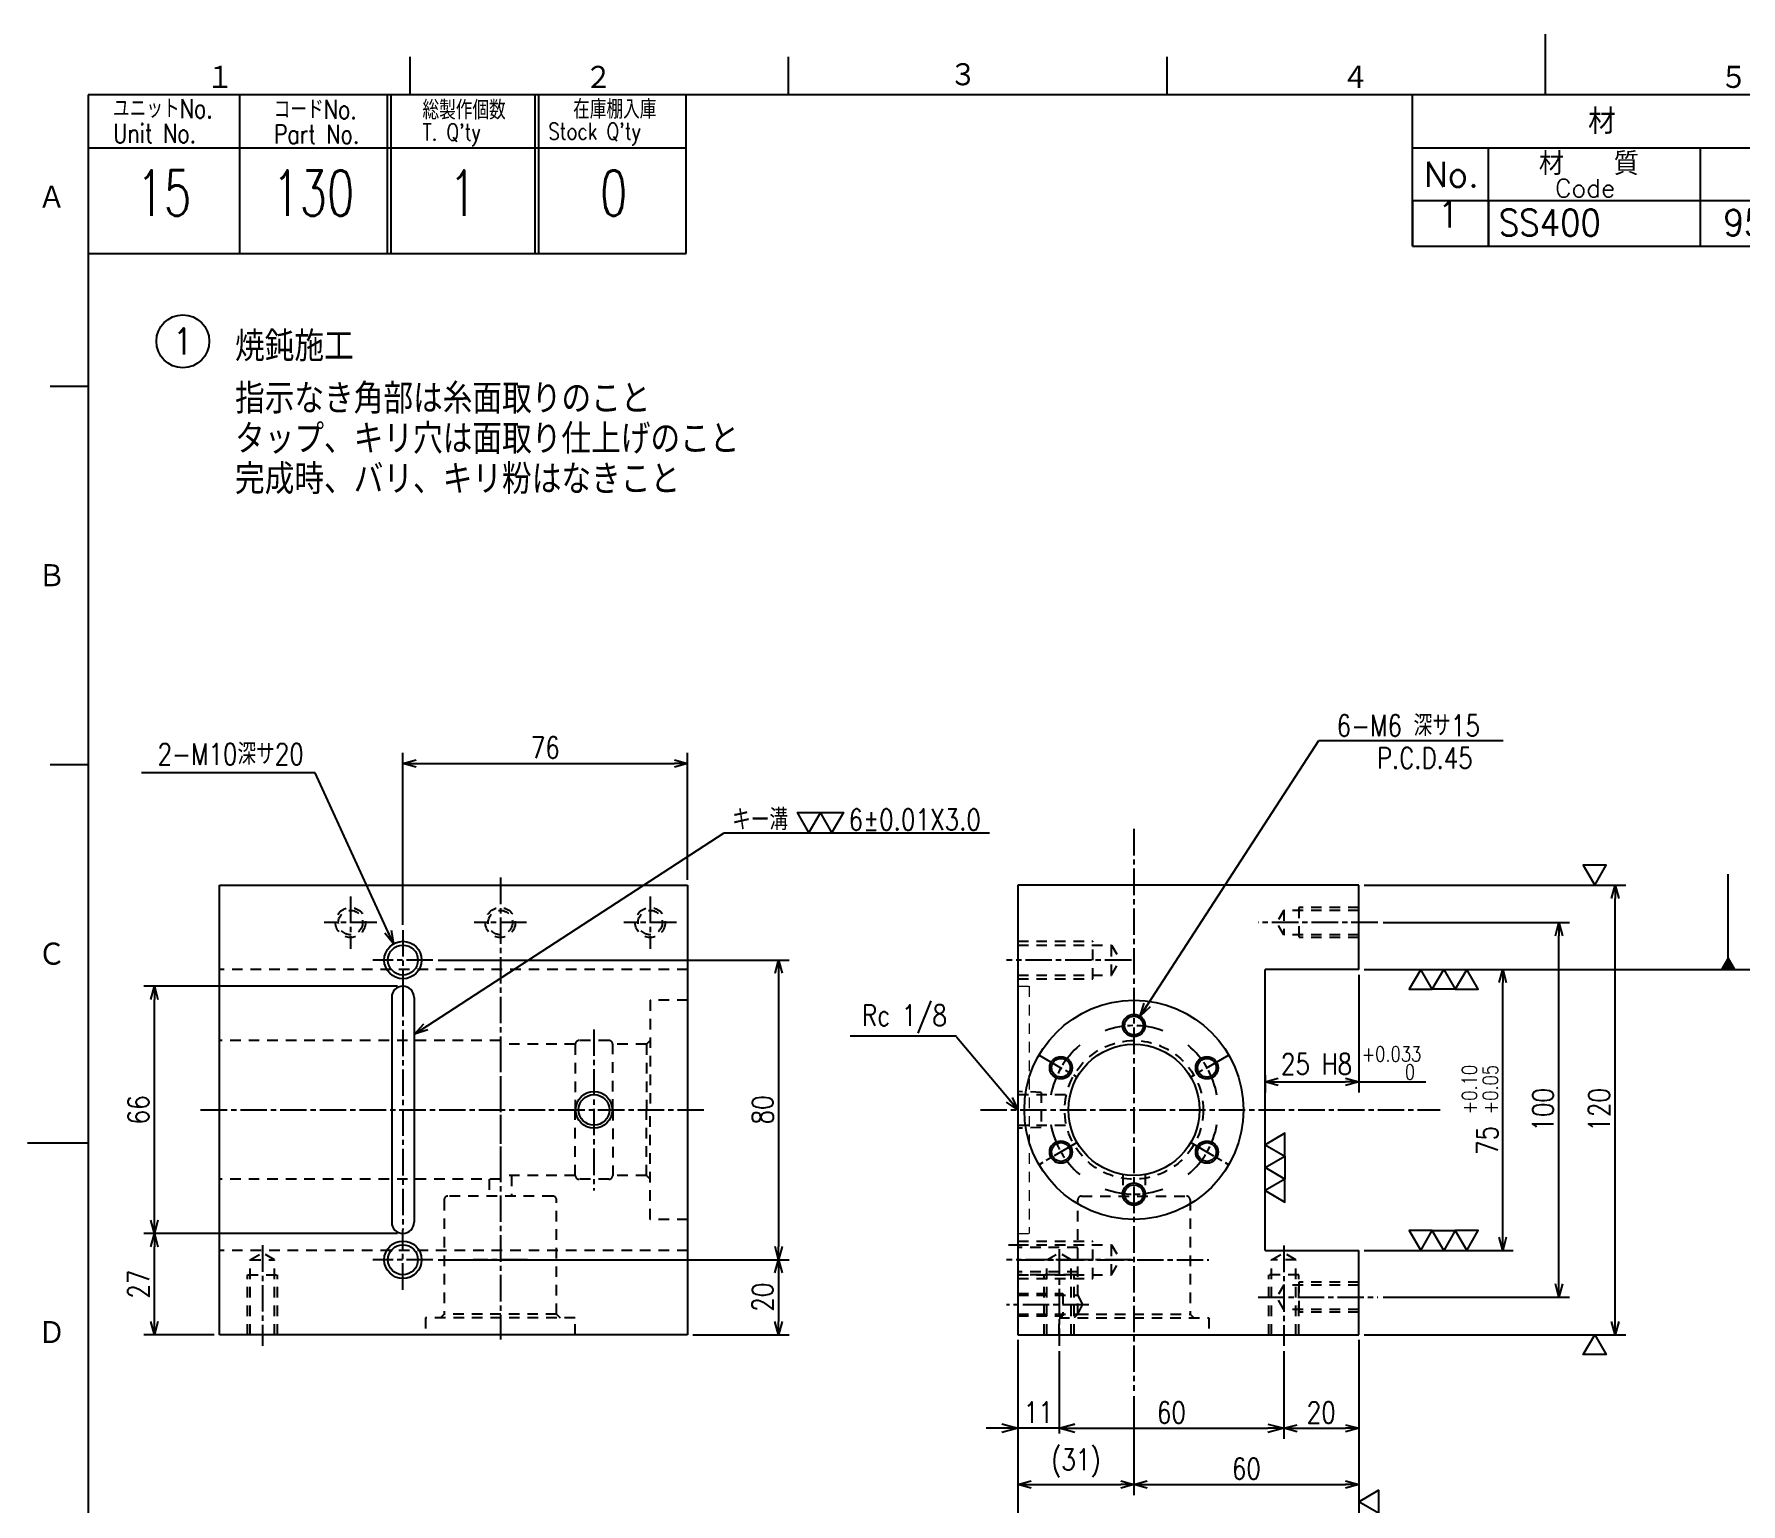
# Model space of a CAD drawing. Extents: x 0 to 1442, y 0 to 840.
# Drawn here: x 630.1 to 1085.6, y 203.7 to 596 of the extents above; entities that cross this region are included whole.
import ezdxf
from ezdxf.enums import TextEntityAlignment as Align

# ---------------------------------------------------------------- set-up
doc = ezdxf.new("R2010")
doc.units = 0
doc.header["$LTSCALE"] = 1.4142
doc.linetypes.add('GEN7A', pattern=[7.5, 5, -0.75, 1, -0.75])
doc.linetypes.add('HIDDEN2', pattern=[3.5, 2, -1.5])
doc.layers.get('0').update_dxf_attribs({"linetype": 'CONTINUOUS'})
doc.layers.get('DEFPOINTS').update_dxf_attribs({"linetype": 'CONTINUOUS'})
for name, color, linetype in [('2', 5, 'CONTINUOUS'), ('4', 3, 'CONTINUOUS'), ('5', 3, 'CONTINUOUS'), ('6', 52, 'CONTINUOUS'), ('7A', 4, 'GEN7A'), ('8', 1, 'CONTINUOUS'), ('9', 3, 'HIDDEN2'), ('RAHM2', 1, 'CONTINUOUS'), ('RAHM3', 52, 'CONTINUOUS')]:
    doc.layers.add(name, color=color, linetype=linetype)
doc.layers.add('3A', color=6, linetype='HIDDEN2', lineweight=20)
doc.layers.add('AM_5', color=92, linetype='CONTINUOUS', lineweight=25)
doc.styles.add('DIMENSION', font='monotxt.shx', dxfattribs={"bigfont": 'bigfont.shx'})
doc.styles.get("Standard").update_dxf_attribs({"font": 'romans.shx', "width": 0.8, "bigfont": 'extfont.shx'})
doc.dimstyles.new('GEN-ISO', dxfattribs={"dimscale": 1.41421, "dimtxt": 4, "dimasz": 2.5, "dimexe": 2, "dimexo": 1, "dimgap": 1, "dimtad": 3, "dimdec": 3, "dimrnd": 0.001, "dimdsep": 46, "dimtxsty": 'Standard', "dimblk": 'OPEN30', "dimcen": 0, "dimclrt": 52, "dimadec": 0, "dimazin": 0, "dimtp": 0.1, "dimtm": 0.1, "dimtfac": 0.6, "dimtdec": 3, "dimtmove": 0, "dimatfit": 3, "dimldrblk": 'OPEN30', "dimfxl": 1, "dimarcsym": 0})
doc.dimstyles.new('GEN-ISO$0', dxfattribs={"dimscale": 2, "dimtxt": 4, "dimasz": 3, "dimexe": 1, "dimexo": 1, "dimgap": 1, "dimtad": 3, "dimrnd": 0.01, "dimdsep": 46, "dimtxsty": 'Standard', "dimblk": 'OPEN30', "dimcen": 0, "dimclrd": 256, "dimclre": 256, "dimclrt": 7, "dimazin": 2, "dimtp": 0.1, "dimtm": 0.1, "dimtfac": 0.6, "dimtdec": 3, "dimtmove": 2, "dimatfit": 3, "dimldrblk": 'OPEN30', "dimfxl": 1, "dimarcsym": 0})

# ---------------------------------------------------------------- blocks, each defined once
blk = doc.blocks.new('1A3ﾌﾞﾋﾝ')
at = {"layer": 'RAHM2', "color": 5, "linetype": 'Continuous'}
for p, q in [((217.5, 295), (217.5, 287)), ((67.5, 292), (67.5, 287)), ((117.5, 292), (117.5, 287)), ((167.5, 292), (167.5, 287)), ((410, 287), (25, 287)), ((25, 287), (25, 10)), ((104, 266), (104, 287)), ((25, 266), (64.5, 266)), ((64.5, 266), (104, 266)), ((20, 248.5), (25, 248.5)), ((20, 198.5), (25, 198.5)), ((17, 148.5), (25, 148.5))]:
    blk.add_line(p, q, dxfattribs=at)
at = {"layer": 'RAHM2', "color": 7, "linetype": 'Continuous'}
for p, q in [((45, 287), (45, 266)), ((64.5, 287), (64.5, 266)), ((65, 287), (65, 266)), ((84, 287), (84, 266)), ((84.5, 287), (84.5, 266)), ((200, 267), (200, 287)), ((25, 280), (64.5, 280)), ((64.5, 280), (104, 280)), ((200, 280), (304, 280)), ((210, 267), (210, 280)), ((238, 280), (238, 267)), ((200, 273), (410, 273)), ((200, 267), (410, 267))]:
    blk.add_line(p, q, dxfattribs=at)
at = {"layer": 'RAHM2', "color": 5, "linetype": 'Continuous'}
blk.add_text('３', height=3.31, dxfattribs=at).set_placement((140.6, 289.58), align=Align.MIDDLE)
for s, p in [('１', (40.6, 287.58)), ('２', (90.6, 287.58)), ('４', (190.6, 287.58)), ('５', (240.6, 287.58)), ('Ａ', (18.36, 271.74)), ('Ｂ', (18.36, 221.74)), ('Ｃ', (18.36, 171.74)), ('Ｄ', (18.36, 121.74))]:
    blk.add_text(s, height=3.31, dxfattribs=at).set_placement(p)
at = {"layer": 'RAHM2', "color": 7, "linetype": 'Continuous', "width": 0.8}
for s, height, p in [('ユニットNo.', 2.5, (28.29, 283.92)), ('総製作個数', 2.5, (69.17, 283.72)), ('在庫棚入庫', 2.5, (89.08, 283.82)), ('コードNo.', 2.5, (49.52, 283.81)), ('Unit No.', 2.5, (28.29, 280.64)), ('Part No.', 2.5, (49.52, 280.53)), ("T. Q'ty", 2.2, (69.17, 280.96)), ("Stock Q'ty", 2.2, (85.8, 281.06))]:
    blk.add_text(s, height=height, dxfattribs=at).set_placement(p)
at = {"layer": 'RAHM2', "color": 7, "linetype": 'Continuous'}
for s, height, p in [('材\u3000\u3000\u3000\u3000\u3000料', 3.311, (223.18, 281.82)), ('材\u3000\u3000質', 3, (216.68, 276.39)), ('No.', 3.311, (201.5, 274.82)), ('Code', 2.4, (218.82, 273.45))]:
    blk.add_text(s, height=height, dxfattribs=at).set_placement(p)
at = {"layer": 'RAHM2', "color": 5, "linetype": 'Continuous', "width": 0.7}
for tag, p in [('HEADER3', (35, 274.01)), ('HEADER4', (54.75, 274)), ('HEADER15', (74.49, 274)), ('HEADER16', (94.43, 274))]:
    blk.add_attdef(tag, text='', height=6, dxfattribs=at).set_placement(p, align=Align.MIDDLE)
at = {"layer": 'RAHM2', "color": 7, "linetype": 'Continuous'}
blk.add_attdef('HEADER5', text='', height=2.5, dxfattribs=at).set_placement((63.69, 267.1), align=Align.BOTTOM_RIGHT)
for tag, height, width, p in [('HEADER1', 5, 0.9, (359.12, 40.15)), ('HEADER7', 5, 0.8, (174.38, 35.8)), ('GEN-TITLE-SCA', 4, 0.85, (261.79, 35.85)), ('HEADER2', 6, 0.9, (358.89, 31.68)), ('HEADER11', 3.2, 0.63, (46.91, 19.38)), ('HEADER9', 3.33, 0.8, (71.4, 19.2)), ('HEADER10', 3.5, 0.8, (92.57, 19.22)), ('HEADER14', 3.31, 0.8, (126.54, 12.82))]:
    blk.add_attdef(tag, text='', height=height, dxfattribs=dict(at, width=width)).set_placement(p, align=Align.MIDDLE)
at = {"layer": 'RAHM2', "color": 7, "linetype": 'Continuous', "width": 0.8}
blk.add_attdef('GEN-TITLE-DAT', text='', height=3.5, dxfattribs=at).set_placement((275.35, 34.1), align=Align.BOTTOM_LEFT)
at = {"layer": 'RAHM2', "color": 5, "linetype": 'Continuous'}
blk.add_attdef('HEADER6', text='', height=5.8, dxfattribs=at).set_placement((207.09, 13.03), align=Align.BOTTOM_RIGHT)
at = {"layer": 'RAHM2', "color": 5, "linetype": 'Continuous', "style": 'DIMENSION', "width": 1.2}
for tag, p in [('HEADER13', (213.56, 11.75)), ('HEADER12', (247.26, 11.72)), ('GEN-TITLE-DWG', (316.79, 11.74))]:
    blk.add_attdef(tag, text='', height=7.02, dxfattribs=at).set_placement(p, align=Align.BOTTOM_LEFT)
blk.add_attdef('HEADER8', text='', height=7.02, dxfattribs=at).set_placement((406.69, 11.71), align=Align.BOTTOM_RIGHT)
blk = doc.blocks.new('STDBUHIN')
at = {"color": 7}
for p, q in [((0, 0), (0, -6)), ((10, 0), (10, -6)), ((38, 0), (38, -6)), ((91, 0), (91, -6)), ((104, 0), (104, -6)), ((132, 0), (132, -6)), ((160, 0), (160, -6)), ((0, -6), (210, -6))]:
    blk.add_line(p, q, dxfattribs=at)
at = {"layer": 'RAHM3', "color": 7, "width": 0.9}
for tag, p in [('1GENST', (4.710911, -4.609434)), ('4GENST', (96.434633, -4.658422)), ('5GENST', (118, -4.729)), ('6GENST', (146, -4.729))]:
    blk.add_attdef(tag, text='', height=3.5, dxfattribs=at).set_placement(p, align=Align.BOTTOM_CENTER)
at = {"layer": 'RAHM3', "color": 7}
for tag, p, width in [('2GENST', (11.373533, -4.658422), 0.8), ('3GENST', (41.070972, -4.658422), 0.8), ('7GENST', (162.759538, -4.671383), 0.9)]:
    blk.add_attdef(tag, p, '', height=3.5, dxfattribs=dict(at, width=width))
blk = doc.blocks.new('_Open30')
at = {"color": 0, "linetype": 'ByBlock', "lineweight": -2}
for p, q in [((-1, 0.27), (0, 0)), ((0, 0), (-1, -0.27)), ((0, 0), (-1, 0))]:
    blk.add_line(p, q, dxfattribs=at)
blk = doc.blocks.new('*D81')
at = {"layer": '5', "color": 0, "lineweight": -2, "transparency": 16777216}
for p, q in [((985.04, 368.85), (1054.9, 368.85)), ((1052.07, 252.39), (1052.07, 365.31)), ((985.04, 248.85), (1054.9, 248.85))]:
    blk.add_line(p, q, dxfattribs=at)
at = {"layer": 'DEFPOINTS', "color": 0, "transparency": 16777216}
for p in [(983.63, 368.85), (1052.07, 368.85), (983.63, 248.85)]:
    blk.add_point(p, dxfattribs=at)
at = {"layer": '5', "color": 0, "lineweight": -2, "transparency": 16777216, "xscale": 3.535525, "yscale": 3.535525, "zscale": 3.535525}
for p, rotation in [((1052.07, 368.85), 90), ((1052.07, 248.85), 270)]:
    blk.add_blockref('_Open30', p, dxfattribs=dict(at, rotation=rotation))
at = {"layer": '5', "color": 52, "transparency": 16777216, "insert": (1047.83, 308.85), "char_height": 5.657, "attachment_point": 5, "rotation": 90}
blk.add_mtext('120', dxfattribs=at)
blk = doc.blocks.new('*D82')
at = {"layer": '5', "color": 0, "lineweight": -2, "transparency": 16777216}
for p, q in [((990.14, 358.85), (1039.9, 358.85)), ((1037.07, 262.39), (1037.07, 355.31)), ((990.14, 258.85), (1039.9, 258.85))]:
    blk.add_line(p, q, dxfattribs=at)
at = {"layer": 'DEFPOINTS', "color": 0, "transparency": 16777216}
for p in [(988.72, 358.85), (1037.07, 358.85), (988.72, 258.85)]:
    blk.add_point(p, dxfattribs=at)
at = {"layer": '5', "color": 0, "lineweight": -2, "transparency": 16777216, "xscale": 3.535525, "yscale": 3.535525, "zscale": 3.535525}
for p, rotation in [((1037.07, 358.85), 90), ((1037.07, 258.85), 270)]:
    blk.add_blockref('_Open30', p, dxfattribs=dict(at, rotation=rotation))
at = {"layer": '5', "color": 52, "transparency": 16777216, "insert": (1032.83, 308.85), "char_height": 5.657, "attachment_point": 5, "rotation": 90}
blk.add_mtext('100', dxfattribs=at)
blk = doc.blocks.new('*D83')
at = {"layer": '5', "color": 0, "lineweight": -2, "transparency": 16777216}
for p, q in [((985.04, 346.35), (1024.9, 346.35)), ((1022.07, 274.89), (1022.07, 342.81)), ((985.04, 271.35), (1024.9, 271.35))]:
    blk.add_line(p, q, dxfattribs=at)
at = {"layer": 'DEFPOINTS', "color": 0, "transparency": 16777216}
for p in [(983.63, 346.35), (1022.07, 346.35), (983.63, 271.35)]:
    blk.add_point(p, dxfattribs=at)
at = {"layer": '5', "color": 0, "lineweight": -2, "transparency": 16777216, "xscale": 3.535525, "yscale": 3.535525, "zscale": 3.535525}
for p, rotation in [((1022.07, 346.35), 90), ((1022.07, 271.35), 270)]:
    blk.add_blockref('_Open30', p, dxfattribs=dict(at, rotation=rotation))
at = {"layer": '5', "color": 52, "transparency": 16777216, "insert": (1015.99, 308.85), "char_height": 5.6568, "attachment_point": 5, "rotation": 90}
blk.add_mtext('75 \\H4;\\S+0.10^ +0.05;', dxfattribs=at)
blk = doc.blocks.new('*D84')
at = {"layer": '5', "color": 0, "lineweight": -2, "transparency": 16777216}
for p, q in [((983.63, 247.44), (983.63, 221.02)), ((963.63, 244.44), (963.63, 221.02)), ((967.17, 223.85), (980.09, 223.85))]:
    blk.add_line(p, q, dxfattribs=at)
at = {"layer": 'DEFPOINTS', "color": 0, "transparency": 16777216}
for p in [(983.63, 248.85), (963.63, 245.85), (983.63, 223.85)]:
    blk.add_point(p, dxfattribs=at)
at = {"layer": '5', "color": 0, "lineweight": -2, "transparency": 16777216, "xscale": 3.535525, "yscale": 3.535525, "zscale": 3.535525, "rotation": 180}
blk.add_blockref('_Open30', (963.63, 223.85), dxfattribs=at)
at = {"layer": '5', "color": 0, "lineweight": -2, "transparency": 16777216, "xscale": 3.535525, "yscale": 3.535525, "zscale": 3.535525}
blk.add_blockref('_Open30', (983.63, 223.85), dxfattribs=at)
at = {"layer": '5', "color": 52, "transparency": 16777216, "insert": (973.63, 228.09), "char_height": 5.657, "attachment_point": 5}
blk.add_mtext('20', dxfattribs=at)
blk = doc.blocks.new('*D85')
at = {"layer": '5', "color": 0, "lineweight": -2, "transparency": 16777216}
for p, q in [((983.63, 247.44), (983.63, 206.02)), ((923.63, 232.44), (923.63, 206.02)), ((927.17, 208.85), (980.09, 208.85))]:
    blk.add_line(p, q, dxfattribs=at)
at = {"layer": 'DEFPOINTS', "color": 0, "transparency": 16777216}
for p in [(983.63, 248.85), (923.63, 233.85), (983.63, 208.85)]:
    blk.add_point(p, dxfattribs=at)
at = {"layer": '5', "color": 0, "lineweight": -2, "transparency": 16777216, "xscale": 3.535525, "yscale": 3.535525, "zscale": 3.535525, "rotation": 180}
blk.add_blockref('_Open30', (923.63, 208.85), dxfattribs=at)
at = {"layer": '5', "color": 0, "lineweight": -2, "transparency": 16777216, "xscale": 3.535525, "yscale": 3.535525, "zscale": 3.535525}
blk.add_blockref('_Open30', (983.63, 208.85), dxfattribs=at)
at = {"layer": '5', "color": 52, "transparency": 16777216, "insert": (953.63, 213.09), "char_height": 5.657, "attachment_point": 5}
blk.add_mtext('60', dxfattribs=at)
blk = doc.blocks.new('*D86')
at = {"layer": '5', "color": 0, "lineweight": -2, "transparency": 16777216}
for p, q in [((892.63, 242.44), (892.63, 191.02)), ((983.63, 242.44), (983.63, 191.02)), ((980.09, 193.85), (896.17, 193.85))]:
    blk.add_line(p, q, dxfattribs=at)
at = {"layer": 'DEFPOINTS', "color": 0, "transparency": 16777216}
for p in [(892.63, 243.85), (983.63, 243.85), (892.63, 193.85)]:
    blk.add_point(p, dxfattribs=at)
at = {"layer": '5', "color": 0, "lineweight": -2, "transparency": 16777216, "xscale": 3.535525, "yscale": 3.535525, "zscale": 3.535525, "rotation": 180}
blk.add_blockref('_Open30', (892.63, 193.85), dxfattribs=at)
at = {"layer": '5', "color": 0, "lineweight": -2, "transparency": 16777216, "xscale": 3.535525, "yscale": 3.535525, "zscale": 3.535525}
blk.add_blockref('_Open30', (983.63, 193.85), dxfattribs=at)
at = {"layer": '5', "color": 52, "transparency": 16777216, "insert": (938.13, 198.09), "char_height": 5.657, "attachment_point": 5}
blk.add_mtext('91', dxfattribs=at)
blk = doc.blocks.new('*D87')
at = {"layer": '5', "color": 0, "lineweight": -2, "transparency": 16777216}
for p, q in [((892.63, 247.44), (892.63, 206.02)), ((923.63, 232.44), (923.63, 206.02)), ((896.17, 208.85), (920.09, 208.85))]:
    blk.add_line(p, q, dxfattribs=at)
at = {"layer": 'DEFPOINTS', "color": 0, "transparency": 16777216}
for p in [(892.63, 248.85), (923.63, 233.85), (923.63, 208.85)]:
    blk.add_point(p, dxfattribs=at)
at = {"layer": '5', "color": 0, "lineweight": -2, "transparency": 16777216, "xscale": 3.535525, "yscale": 3.535525, "zscale": 3.535525, "rotation": 180}
blk.add_blockref('_Open30', (892.63, 208.85), dxfattribs=at)
at = {"layer": '5', "color": 0, "lineweight": -2, "transparency": 16777216, "xscale": 3.535525, "yscale": 3.535525, "zscale": 3.535525}
blk.add_blockref('_Open30', (923.63, 208.85), dxfattribs=at)
at = {"layer": '5', "color": 52, "transparency": 16777216, "insert": (908.13, 214.57), "char_height": 5.657, "attachment_point": 5}
blk.add_mtext('(31)', dxfattribs=at)
blk = doc.blocks.new('*D88')
at = {"layer": '5', "color": 0, "lineweight": -2, "transparency": 16777216}
for p, q in [((983.63, 344.94), (983.63, 313.52)), ((958.63, 318.13), (958.63, 313.52)), ((962.17, 316.35), (980.09, 316.35))]:
    blk.add_line(p, q, dxfattribs=at)
at = {"layer": 'DEFPOINTS', "color": 0, "transparency": 16777216}
for p in [(983.63, 346.35), (958.63, 319.55), (983.63, 316.35)]:
    blk.add_point(p, dxfattribs=at)
at = {"layer": '5', "color": 0, "lineweight": -2, "transparency": 16777216, "xscale": 3.535525, "yscale": 3.535525, "zscale": 3.535525, "rotation": 180}
blk.add_blockref('_Open30', (958.63, 316.35), dxfattribs=at)
at = {"layer": '5', "color": 0, "lineweight": -2, "transparency": 16777216, "xscale": 3.535525, "yscale": 3.535525, "zscale": 3.535525}
blk.add_blockref('_Open30', (983.63, 316.35), dxfattribs=at)
at = {"layer": '5', "color": 52, "transparency": 16777216, "insert": (972.36, 321.11), "char_height": 5.657, "attachment_point": 5}
blk.add_mtext('25 H8', dxfattribs=at)
blk = doc.blocks.new('*D89')
at = {"layer": '5', "color": 0, "lineweight": -2, "transparency": 16777216}
for p, q in [((737.91, 348.85), (831.61, 348.85)), ((828.78, 345.31), (828.78, 272.39)), ((737.91, 268.85), (831.61, 268.85))]:
    blk.add_line(p, q, dxfattribs=at)
at = {"layer": 'DEFPOINTS', "color": 0, "transparency": 16777216}
for p in [(736.5, 348.85), (736.5, 268.85), (828.78, 268.85)]:
    blk.add_point(p, dxfattribs=at)
at = {"layer": '5', "color": 0, "lineweight": -2, "transparency": 16777216, "xscale": 3.535525, "yscale": 3.535525, "zscale": 3.535525}
for p, rotation in [((828.78, 348.85), 90), ((828.78, 268.85), 270)]:
    blk.add_blockref('_Open30', p, dxfattribs=dict(at, rotation=rotation))
at = {"layer": '5', "color": 52, "transparency": 16777216, "insert": (824.54, 308.85), "char_height": 5.657, "attachment_point": 5, "rotation": 90}
blk.add_mtext('80', dxfattribs=at)
blk = doc.blocks.new('*D72')
at = {"layer": '5', "color": 0, "lineweight": -2, "transparency": 16777216}
for p, q in [((728.5, 358.26), (728.5, 404.15)), ((732.03, 401.32), (800.96, 401.32)), ((804.5, 370.26), (804.5, 404.15))]:
    blk.add_line(p, q, dxfattribs=at)
at = {"layer": 'DEFPOINTS', "color": 0, "transparency": 16777216}
for p in [(804.5, 401.32), (804.5, 368.85), (728.5, 356.85)]:
    blk.add_point(p, dxfattribs=at)
at = {"layer": '5', "color": 0, "lineweight": -2, "transparency": 16777216, "xscale": 3.535525, "yscale": 3.535525, "zscale": 3.535525, "rotation": 180}
blk.add_blockref('_Open30', (728.5, 401.32), dxfattribs=at)
at = {"layer": '5', "color": 0, "lineweight": -2, "transparency": 16777216, "xscale": 3.535525, "yscale": 3.535525, "zscale": 3.535525}
blk.add_blockref('_Open30', (804.5, 401.32), dxfattribs=at)
at = {"layer": '5', "color": 52, "transparency": 16777216, "insert": (766.5, 405.56), "char_height": 5.657, "attachment_point": 5}
blk.add_mtext('76', dxfattribs=at)
blk = doc.blocks.new('GENBALLOON1')
blk.add_circle((0, 0), 5)
at = {"flags": 1}
blk.add_attdef('GEN_PARENT', text='', height=2.5, dxfattribs=at).set_placement((0, 0), align=Align.MIDDLE)
blk.add_attdef('REF_NO', text='', height=3.5).set_placement((0, 0), align=Align.MIDDLE)
at = {"color": 7, "flags": 1}
for tag, p in [('5GENINF', (6.43, 0.96)), ('6GENINF', (6.43, 0.63)), ('7GENINF', (6.43, 0.3)), ('8GENINF', (6.43, -0.04)), ('9GENINF', (6.43, -0.37)), ('3GENINF', (6.43, -2.34)), ('4GENINF', (6.43, -2.67)), ('10GENINF', (6.43, -0.7)), ('11GENINF', (6.43, -1)), ('12GENINF', (6.43, -1.34)), ('13GENINF', (6.43, -1.67)), ('14GENINF', (6.43, -2)), ('15GENINF', (6.43, -3)), ('16GENINF', (6.43, -3.34)), ('20GENINF', (6.43, -4.7)), ('21GENINF', (6.43, -5.04)), ('22GENINF', (6.43, -5.37)), ('17GENINF', (6.43, -3.7)), ('18GENINF', (6.43, -4.04)), ('19GENINF', (6.43, -4.37))]:
    blk.add_attdef(tag, p, '', height=0.2, dxfattribs=at)
blk = doc.blocks.new('*D79')
at = {"layer": '5', "color": 0, "lineweight": -2, "transparency": 16777216}
for p, q in [((727.08, 275.85), (659.32, 275.85)), ((662.14, 252.39), (662.14, 272.31)), ((678.08, 248.85), (659.32, 248.85))]:
    blk.add_line(p, q, dxfattribs=at)
at = {"layer": 'DEFPOINTS', "color": 0, "transparency": 16777216}
for p in [(662.14, 275.85), (728.5, 275.85), (679.5, 248.85)]:
    blk.add_point(p, dxfattribs=at)
at = {"layer": '5', "color": 0, "lineweight": -2, "transparency": 16777216, "xscale": 3.535525, "yscale": 3.535525, "zscale": 3.535525}
for p, rotation in [((662.14, 275.85), 90), ((662.14, 248.85), 270)]:
    blk.add_blockref('_Open30', p, dxfattribs=dict(at, rotation=rotation))
at = {"layer": '5', "color": 52, "transparency": 16777216, "insert": (657.9, 262.35), "char_height": 5.657, "attachment_point": 5, "rotation": 90}
blk.add_mtext('27', dxfattribs=at)
blk = doc.blocks.new('*D80')
at = {"layer": '5', "color": 0, "lineweight": -2, "transparency": 16777216}
for p, q in [((727.08, 341.85), (659.33, 341.85)), ((662.15, 279.39), (662.15, 338.31)), ((727.08, 275.85), (659.33, 275.85))]:
    blk.add_line(p, q, dxfattribs=at)
at = {"layer": 'DEFPOINTS', "color": 0, "transparency": 16777216}
for p in [(662.15, 341.85), (728.5, 341.85), (728.5, 275.85)]:
    blk.add_point(p, dxfattribs=at)
at = {"layer": '5', "color": 0, "lineweight": -2, "transparency": 16777216, "xscale": 3.535525, "yscale": 3.535525, "zscale": 3.535525}
for p, rotation in [((662.15, 341.85), 90), ((662.15, 275.85), 270)]:
    blk.add_blockref('_Open30', p, dxfattribs=dict(at, rotation=rotation))
at = {"layer": '5', "color": 52, "transparency": 16777216, "insert": (657.91, 308.85), "char_height": 5.657, "attachment_point": 5, "rotation": 90}
blk.add_mtext('66', dxfattribs=at)
blk = doc.blocks.new('*D97')
at = {"layer": '5', "color": 0, "lineweight": -2, "transparency": 16777216}
for p, q in [((737.91, 268.85), (831.58, 268.85)), ((828.75, 265.31), (828.75, 252.39)), ((805.91, 248.85), (831.58, 248.85))]:
    blk.add_line(p, q, dxfattribs=at)
at = {"layer": 'DEFPOINTS', "color": 0, "transparency": 16777216}
for p in [(736.5, 268.85), (804.5, 248.85), (828.75, 248.85)]:
    blk.add_point(p, dxfattribs=at)
at = {"layer": '5', "color": 0, "lineweight": -2, "transparency": 16777216, "xscale": 3.535525, "yscale": 3.535525, "zscale": 3.535525}
for p, rotation in [((828.75, 268.85), 90), ((828.75, 248.85), 270)]:
    blk.add_blockref('_Open30', p, dxfattribs=dict(at, rotation=rotation))
at = {"layer": '5', "color": 52, "transparency": 16777216, "insert": (824.51, 258.85), "char_height": 5.657, "attachment_point": 5, "rotation": 90}
blk.add_mtext('20', dxfattribs=at)
blk = doc.blocks.new('*D100')
at = {"layer": 'AM_5', "lineweight": -2, "transparency": 16777216}
for p, q in [((903.63, 244.44), (903.63, 222.44)), ((963.63, 244.44), (963.63, 222.44)), ((907.87, 223.85), (959.39, 223.85))]:
    blk.add_line(p, q, dxfattribs=at)
at = {"layer": 'DEFPOINTS', "color": 0, "transparency": 16777216}
for p in [(903.63, 245.85), (963.63, 245.85), (963.63, 223.85)]:
    blk.add_point(p, dxfattribs=at)
at = {"layer": 'AM_5', "lineweight": -2, "transparency": 16777216, "xscale": 4.242599999999999, "yscale": 4.242599999999999, "zscale": 4.242599999999999, "rotation": 180}
blk.add_blockref('_Open30', (903.63, 223.85), dxfattribs=at)
at = {"layer": 'AM_5', "lineweight": -2, "transparency": 16777216, "xscale": 4.242599999999999, "yscale": 4.242599999999999, "zscale": 4.242599999999999}
blk.add_blockref('_Open30', (963.63, 223.85), dxfattribs=at)
at = {"layer": 'AM_5', "color": 7, "transparency": 16777216, "insert": (933.63, 228.09), "char_height": 5.657, "attachment_point": 5}
blk.add_mtext('60', dxfattribs=at)
blk = doc.blocks.new('*D101')
at = {"layer": 'AM_5', "lineweight": -2, "transparency": 16777216}
for p, q in [((892.63, 247.44), (892.63, 222.47)), ((903.63, 244.44), (903.63, 222.47)), ((888.39, 223.89), (884.14, 223.89)), ((903.63, 223.89), (892.63, 223.89)), ((907.87, 223.89), (912.11, 223.89))]:
    blk.add_line(p, q, dxfattribs=at)
at = {"layer": 'DEFPOINTS', "color": 0, "transparency": 16777216}
for p in [(892.63, 248.85), (903.63, 245.85), (892.63, 223.89)]:
    blk.add_point(p, dxfattribs=at)
at = {"layer": 'AM_5', "lineweight": -2, "transparency": 16777216, "xscale": 4.242599999999999, "yscale": 4.242599999999999, "zscale": 4.242599999999999}
blk.add_blockref('_Open30', (892.63, 223.89), dxfattribs=at)
at = {"layer": 'AM_5', "lineweight": -2, "transparency": 16777216, "xscale": 4.242599999999999, "yscale": 4.242599999999999, "zscale": 4.242599999999999, "rotation": 180}
blk.add_blockref('_Open30', (903.63, 223.89), dxfattribs=at)
at = {"layer": 'AM_5', "color": 7, "transparency": 16777216, "insert": (898.13, 228.13), "char_height": 5.657, "attachment_point": 5}
blk.add_mtext('11', dxfattribs=at)

msp = doc.modelspace()

# ---------------------------------------------------------------- linework, layer by layer
at = {"layer": '2'}
for p, q in [((679.4964, 248.8499), (679.4964, 368.8499)), ((679.4964, 368.8499), (804.4964, 368.8499)), ((804.4964, 368.8499), (804.4964, 248.8499)), ((892.6296, 368.8499), (892.6296, 248.8499)), ((983.6296, 368.8499), (892.6296, 368.8499)), ((983.6296, 346.3499), (983.6296, 368.8499)), ((958.6296, 271.3499), (958.6296, 346.3499)), ((983.6296, 346.3499), (958.6296, 346.3499)), ((725.4964, 338.8499), (725.4964, 278.8499)), ((731.4964, 338.8499), (731.4964, 278.8499)), ((958.6296, 271.3499), (983.6296, 271.3499)), ((983.6296, 248.8499), (983.6296, 271.3499)), ((804.4964, 248.8499), (679.4964, 248.8499)), ((892.6296, 248.8499), (983.6296, 248.8499))]:
    msp.add_line(p, q, dxfattribs=at)
for centre, radius in [((728.4964, 348.8499), 4), ((923.6296, 308.8499), 29.25), ((923.6296, 331.3499), 2.5), ((923.6296, 308.8499), 17.5), ((904.144, 320.0999), 2.5), ((943.1151, 320.0999), 2.5), ((779.4964, 308.8499), 4.1), ((904.144, 297.5999), 2.5), ((943.1151, 297.5999), 2.5), ((923.6296, 286.3499), 2.5), ((728.4964, 268.8499), 4)]:
    msp.add_circle(centre, radius, dxfattribs=at)
for centre, start, end in [((728.4964, 338.8499), 0, 180), ((728.4964, 278.8499), 180, 0)]:
    msp.add_arc(centre, 3, start, end, dxfattribs=at)
at = {"layer": '3A'}
for p, q in [((892.6296, 341.8499), (895.6296, 341.8499)), ((895.6296, 341.8499), (895.6296, 275.8499)), ((892.6296, 275.8499), (895.6296, 275.8499))]:
    msp.add_line(p, q, dxfattribs=at)
at = {"layer": '4'}
msp.add_line((983.6296, 316.3499), (1001.5704, 316.3499), dxfattribs=at)
for centre, radius in [((728.4964, 348.8499), 5), ((923.6296, 331.3499), 3), ((904.144, 320.0999), 3), ((943.1151, 320.0999), 3), ((779.4964, 308.8499), 4.9), ((904.144, 297.5999), 3), ((943.1151, 297.5999), 3), ((923.6296, 286.3499), 3), ((728.4964, 268.8499), 5)]:
    msp.add_circle(centre, radius, dxfattribs=at)
at = {"layer": '5'}
for p, q in [((972.995, 407.4172), (1022.1445, 407.4172)), ((705.0497, 398.8499), (658.7304, 398.8499)), ((1024.8976, 346.3499), (1088.1834, 346.3499)), ((876.2556, 328.5023), (847.911, 328.5023))]:
    msp.add_line(p, q, dxfattribs=at)
at = {"layer": '7A'}
for p, q in [((923.6296, 383.8499), (923.6296, 233.8499)), ((754.4964, 370.8499), (754.4964, 247.536)), ((714.4964, 365.8499), (714.4964, 351.8499)), ((794.4964, 365.8499), (794.4964, 351.8499)), ((721.4964, 358.8499), (707.4964, 358.8499)), ((728.4964, 356.8499), (728.4964, 340.8499)), ((761.4964, 358.8499), (747.4964, 358.8499)), ((801.4964, 358.8499), (787.4964, 358.8499)), ((988.725, 358.8499), (956.7532, 358.8499)), ((736.4964, 348.8499), (720.4964, 348.8499)), ((922.9389, 348.8499), (889.6295, 348.8499)), ((728.4964, 340.8499), (728.4964, 276.8499)), ((779.4964, 330.3499), (779.4964, 287.3499)), ((898.2983, 323.4749), (908.4741, 317.5999)), ((948.9608, 323.4749), (938.785, 317.5999)), ((674.4964, 308.8499), (809.8476, 308.8499)), ((882.6296, 308.8499), (1005.3537, 308.8499)), ((908.4741, 300.0999), (898.2983, 294.2249)), ((938.785, 300.0999), (948.9608, 294.2249)), ((728.4964, 260.8499), (728.4964, 276.8499)), ((690.9964, 272.6991), (690.9964, 245.8499)), ((736.4964, 268.8499), (720.4964, 268.8499)), ((761.7747, 268.8499), (747.2181, 268.8499)), ((922.9389, 268.8499), (889.6295, 268.8499)), ((892.6296, 268.8499), (943.6296, 268.8499)), ((903.6296, 271.7021), (903.6296, 245.8499)), ((963.6296, 272.641), (963.6296, 245.8499)), ((911.6296, 256.8499), (889.6296, 256.8499)), ((956.7532, 258.8499), (988.725, 258.8499))]:
    msp.add_line(p, q, dxfattribs=at)
for start, end in [(70, 110), (130, 170), (10, 50), (190, 230), (310, 350), (250, 290)]:
    msp.add_arc((923.6296, 308.8499), 22.5, start, end, dxfattribs=at)
at = {"layer": '8'}
for points in [[(836.884, 382.9052), (833.8222, 388.2084), (839.9457, 388.2084), (836.884, 382.9052)], [(843.0075, 382.9052), (839.9457, 388.2084), (846.0692, 388.2084), (843.0075, 382.9052)], [(1046.6359, 368.8499), (1049.6977, 374.1531), (1043.5742, 374.1531), (1046.6359, 368.8499)], [(1000.1987, 346.3499), (997.1369, 341.0466), (1003.2604, 341.0466), (1000.1987, 346.3499)], [(1006.3222, 346.3499), (1009.3839, 341.0466), (1003.2604, 341.0466), (1006.3222, 346.3499)], [(1012.4457, 346.3499), (1009.3839, 341.0466), (1015.5074, 341.0466), (1012.4457, 346.3499)], [(958.6296, 299.555), (963.9328, 296.4933), (963.9328, 302.6168), (958.6296, 299.555)], [(958.6296, 293.4315), (963.9328, 296.4933), (963.9328, 290.3698), (958.6296, 293.4315)], [(958.6296, 287.308), (963.9328, 284.2463), (963.9328, 290.3698), (958.6296, 287.308)], [(1000.1987, 271.3499), (1003.2604, 276.6531), (997.1369, 276.6531), (1000.1987, 271.3499)], [(1006.3222, 271.3499), (1003.2604, 276.6531), (1009.3839, 276.6531), (1006.3222, 271.3499)], [(1012.4457, 271.3499), (1015.5074, 276.6531), (1009.3839, 276.6531), (1012.4457, 271.3499)], [(1046.6359, 248.8499), (1049.6977, 243.5466), (1043.5742, 243.5466), (1046.6359, 248.8499)], [(983.6296, 204.2442), (988.9328, 207.3059), (988.9328, 201.1825), (983.6296, 204.2442)]]:
    msp.add_lwpolyline(points, close=True, dxfattribs=at)
at = {"layer": '9'}
for p, q in [((963.6296, 362.0999), (961.7532, 358.8499)), ((983.6296, 362.0999), (963.6296, 362.0999)), ((963.6296, 362.0999), (963.6296, 355.5999)), ((983.6296, 362.8499), (967.6296, 362.8499)), ((967.6296, 362.8499), (967.6296, 354.8499)), ((963.6296, 355.5999), (961.7532, 358.8499)), ((983.6296, 355.5999), (963.6296, 355.5999)), ((892.6295, 353.8499), (912.6295, 353.8499)), ((892.6295, 352.8499), (917.6295, 352.8499)), ((912.6295, 343.8499), (912.6295, 353.8499)), ((917.6295, 344.8499), (917.6295, 352.8499)), ((917.6295, 352.8499), (919.9389, 348.8499)), ((983.6296, 354.8499), (967.6296, 354.8499)), ((804.4964, 346.3499), (679.4964, 346.3499)), ((917.6295, 344.8499), (919.9389, 348.8499)), ((892.6295, 344.8499), (917.6295, 344.8499)), ((892.6295, 343.8499), (912.6295, 343.8499)), ((794.4964, 338.0999), (794.4964, 308.8499)), ((804.4964, 338.0999), (794.4964, 338.0999)), ((754.4964, 327.3499), (679.4964, 327.3499)), ((754.4964, 327.3499), (754.4964, 290.3499)), ((774.4964, 326.3499), (754.4964, 326.3499)), ((774.4964, 326.3499), (774.4964, 308.8499)), ((783.4964, 327.3499), (775.4964, 327.3499)), ((784.4964, 308.8499), (784.4964, 326.3499)), ((793.4964, 326.3499), (784.4964, 326.3499)), ((794.4964, 327.3499), (793.4964, 326.3499)), ((793.4964, 326.3499), (793.4964, 308.8499)), ((898.8296, 313.5334), (892.6296, 313.7499)), ((892.6296, 312.9499), (906.6166, 312.9499)), ((898.8296, 313.5334), (898.8296, 304.1664)), ((774.4964, 291.3499), (774.4964, 308.8499)), ((784.4964, 308.8499), (784.4964, 291.3499)), ((793.4964, 291.3499), (793.4964, 308.8499)), ((794.4964, 279.5999), (794.4964, 308.8499)), ((892.6296, 304.7499), (906.6166, 304.7499)), ((898.8296, 304.1664), (892.6296, 303.9499)), ((920.6296, 291.609), (920.6296, 285.8499)), ((926.6296, 291.609), (926.6296, 285.8499)), ((754.4964, 290.3499), (679.4964, 290.3499)), ((751.4964, 290.3499), (751.4964, 285.8499)), ((774.4964, 291.3499), (754.4964, 291.3499)), ((774.4964, 291.3499), (754.4964, 291.3499)), ((757.4964, 291.3499), (757.4964, 285.8499)), ((783.4964, 290.3499), (775.4964, 290.3499)), ((793.4964, 291.3499), (784.4964, 291.3499)), ((794.4964, 290.3499), (793.4964, 291.3499)), ((739.4964, 284.8499), (739.4964, 254.3499)), ((768.4964, 285.8499), (740.4964, 285.8499)), ((769.4964, 254.3499), (769.4964, 284.8499)), ((908.6296, 254.3499), (908.6296, 284.8499)), ((909.6296, 285.8499), (937.6296, 285.8499)), ((938.6296, 284.8499), (938.6296, 254.3499)), ((804.4964, 279.5999), (794.4964, 279.5999)), ((892.6295, 273.8499), (912.6295, 273.8499)), ((912.6295, 263.8499), (912.6295, 273.8499)), ((804.4964, 271.3499), (679.4964, 271.3499)), ((687.7464, 268.8499), (690.9964, 270.7263)), ((687.7464, 248.8499), (687.7464, 268.8499)), ((687.7464, 268.8499), (694.2464, 268.8499)), ((694.2464, 268.8499), (690.9964, 270.7263)), ((694.2464, 248.8499), (694.2464, 268.8499)), ((890.1296, 272.8499), (895.1296, 272.8499)), ((892.6295, 272.8499), (917.6295, 272.8499)), ((908.6296, 272.0999), (892.6296, 272.0999)), ((900.3795, 268.8499), (903.6296, 270.7263)), ((900.3795, 248.8499), (900.3795, 268.8499)), ((906.8796, 268.8499), (900.3795, 268.8499)), ((906.8796, 268.8499), (903.6296, 270.7263)), ((906.8796, 248.8499), (906.8796, 268.8499)), ((917.6295, 264.8499), (917.6295, 272.8499)), ((917.6295, 272.8499), (919.9389, 268.8499)), ((917.6295, 264.8499), (919.9389, 268.8499)), ((960.3795, 268.8499), (963.6296, 270.7263)), ((960.3795, 248.8499), (960.3795, 268.8499)), ((966.8796, 268.8499), (960.3795, 268.8499)), ((966.8796, 268.8499), (963.6296, 270.7263)), ((966.8796, 248.8499), (966.8796, 268.8499)), ((686.9964, 248.8499), (686.9964, 264.8499)), ((686.9964, 264.8499), (694.9964, 264.8499)), ((694.9964, 248.8499), (694.9964, 264.8499)), ((892.6295, 264.8499), (917.6295, 264.8499)), ((908.6296, 265.5999), (892.6296, 265.5999)), ((908.6296, 264.8499), (892.6296, 264.8499)), ((899.6296, 248.8499), (899.6296, 264.8499)), ((907.6296, 264.8499), (899.6296, 264.8499)), ((907.6296, 248.8499), (907.6296, 264.8499)), ((959.6296, 248.8499), (959.6296, 264.8499)), ((967.6296, 264.8499), (959.6296, 264.8499)), ((967.6296, 248.8499), (967.6296, 264.8499)), ((892.6295, 263.8499), (912.6295, 263.8499)), ((892.6295, 259.8499), (904.6295, 259.8499)), ((904.6295, 259.8499), (904.6295, 253.8499)), ((963.6296, 262.0999), (961.7532, 258.8499)), ((983.6296, 262.0999), (963.6296, 262.0999)), ((963.6296, 262.0999), (963.6296, 255.5999)), ((983.6296, 262.8499), (967.6296, 262.8499)), ((967.6296, 262.8499), (967.6296, 254.8499)), ((892.6295, 259.3499), (908.6295, 259.3499)), ((908.6295, 259.3499), (909.9286, 256.8499)), ((908.6295, 254.3499), (909.9286, 256.8499)), ((963.6296, 255.5999), (961.7532, 258.8499)), ((983.6296, 255.5999), (963.6296, 255.5999)), ((774.4964, 253.3499), (734.4964, 253.3499)), ((734.4964, 253.3499), (734.4964, 248.8499)), ((739.4964, 254.3499), (738.4964, 253.3499)), ((769.4964, 254.3499), (739.4964, 254.3499)), ((769.4964, 254.3499), (770.4964, 253.3499)), ((774.4964, 248.8499), (774.4964, 253.3499)), ((892.6295, 254.3499), (908.6295, 254.3499)), ((892.6295, 253.8499), (904.6295, 253.8499)), ((903.6296, 253.3499), (943.6296, 253.3499)), ((903.6296, 248.8499), (903.6296, 253.3499)), ((908.6296, 254.3499), (907.6296, 253.3499)), ((908.6296, 254.3499), (938.6296, 254.3499)), ((938.6296, 254.3499), (939.6296, 253.3499)), ((943.6296, 253.3499), (943.6296, 248.8499)), ((983.6296, 254.8499), (967.6296, 254.8499))]:
    msp.add_line(p, q, dxfattribs=at)
for centre, radius in [((714.4964, 358.8499), 4), ((714.4964, 358.8499), 3.25), ((754.4964, 358.8499), 4), ((754.4964, 358.8499), 3.25), ((794.4964, 358.8499), 4), ((794.4964, 358.8499), 3.25), ((923.6296, 308.8499), 18.5)]:
    msp.add_circle(centre, radius, dxfattribs=at)
for centre, start, end in [((775.4964, 326.3499), 90, 180), ((783.4964, 326.3499), 0, 90), ((775.4964, 291.3499), 180, 270), ((783.4964, 291.3499), 270, 0), ((740.4964, 284.8499), 90, 180), ((768.4964, 284.8499), 0, 90), ((909.6296, 284.8499), 90, 180), ((937.6296, 284.8499), 0, 90)]:
    msp.add_arc(centre, 1, start, end, dxfattribs=at)

# ---------------------------------------------------------------- block references
at = {"layer": '2'}
ref = msp.add_blockref('1A3ﾌﾞﾋﾝ', (593.9682, 0), dxfattribs=dict(at, xscale=2.02030000060609, yscale=2.02030000060609, zscale=2.02030000060609))
ref.add_attrib('HEADER3', '15', dxfattribs={"layer": 'RAHM2', "color": 5, "linetype": 'Continuous', "height": 12.1218, "width": 0.7}).set_placement((664.6866, 553.5762), align=Align.MIDDLE)
ref.add_attrib('HEADER4', '130', dxfattribs={"layer": 'RAHM2', "color": 5, "linetype": 'Continuous', "height": 12.1218, "width": 0.7}).set_placement((704.5876, 553.5622), align=Align.MIDDLE)
ref.add_attrib('HEADER15', '1', dxfattribs={"layer": 'RAHM2', "color": 5, "linetype": 'Continuous', "height": 12.1218, "width": 0.7}).set_placement((744.4584, 553.5622), align=Align.MIDDLE)
ref.add_attrib('HEADER16', '0', dxfattribs={"layer": 'RAHM2', "color": 5, "linetype": 'Continuous', "height": 12.1218, "width": 0.7}).set_placement((784.7465, 553.5622), align=Align.MIDDLE)
at = {"layer": '5'}
ref = msp.add_blockref('GENBALLOON1', (669.7433, 513.9933), dxfattribs=dict(at, xscale=1.41421, yscale=1.41421, zscale=1.41421))
ref.add_attrib('REF_NO', '1', dxfattribs={"color": 7, "height": 7.071, "width": 0.9}).set_placement((669.7433, 513.9933), align=Align.MIDDLE_CENTER)
at = {"layer": 'RAHM2'}
ref = msp.add_blockref('STDBUHIN', (998.0283, 551.5419), dxfattribs=dict(at, xscale=2.02030000060609, yscale=2.02030000060609, zscale=2.02030000060609))
ref.add_attrib('1GENST', '1', dxfattribs={"layer": 'RAHM3', "color": 7, "height": 7.0711, "width": 0.9}).set_placement((1007.5457, 542.2295), align=Align.BOTTOM_CENTER)
ref.add_attrib('2GENST', 'SS400', (1021.0062, 542.1305), dxfattribs={"layer": 'RAHM3', "color": 7, "height": 7.07105, "width": 0.9})
ref.add_attrib('3GENST', '95X125x130', (1081.004, 542.1305), dxfattribs={"layer": 'RAHM3', "color": 7, "height": 7.07105, "width": 0.9})
ref.add_attrib('5GENST', '12.0', dxfattribs={"layer": 'RAHM3', "color": 7, "height": 7.07105, "width": 0.9}).set_placement((1236.4237, 541.9879), align=Align.BOTTOM_CENTER)
ref.add_attrib('6GENST', '7.0', dxfattribs={"layer": 'RAHM3', "color": 7, "height": 7.07105, "width": 0.9}).set_placement((1292.9921, 541.9879), align=Align.BOTTOM_CENTER)

# ---------------------------------------------------------------- texts
at = {"layer": '5', "color": 52, "char_height": 5.65684}
for s, insert, attachment_point in [('6-M6 深サ15', (1016.0004, 411.4267), 6), ('2-M10深サ20', (662.9966, 403.8118), 4), ('キー溝 \u3000\u3000 6%%P0.01X3.0', (816.372, 386.3348), 4), ('Rc 1/8', (851.0132, 333.1392), 4)]:
    msp.add_mtext(s, dxfattribs=dict(at, insert=insert, attachment_point=attachment_point))
at = {"layer": '6'}
for s, height, width, p in [('焼鈍施工', 8, 0.9, (683.6838, 508.6672)), ('指示なき角部は糸面取りのこと', 8, 0.9, (683.6838, 494.7046)), ('タップ、キリ穴は面取り仕上げのこと', 8, 0.9, (683.6838, 483.9526)), ('完成時、バリ、キリ粉はなきこと', 8, 0.9, (683.6838, 473.2006)), ('P.C.D.45', 5.6, 0.8, (988.4838, 399.9955)), ('+0.033', 4, 0.8, (984.441, 321.7794)), ('  0', 4, 0.8, (991.5419, 316.9794))]:
    msp.add_text(s, height=height, dxfattribs=dict(at, width=width)).set_placement(p)

# ---------------------------------------------------------------- dimensions: what is measured, and where the dimension line sits
at = {"layer": '5'}
for base, p1, p2, angle, picture, middle in [((804.4964, 401.3204), (728.4964, 356.8499), (804.4964, 368.8499), 180, '*D72', (766.4964, 405.5631)), ((1052.0691, 368.8499), (983.6296, 248.8499), (983.6296, 368.8499), 270, '*D81', (1047.8265, 308.8499)), ((1037.0691, 358.8499), (988.725, 258.8499), (988.725, 358.8499), 270, '*D82', (1032.8265, 308.8499)), ((828.7816, 268.8499), (736.4964, 348.8499), (736.4964, 268.8499), 270, '*D89', (824.5389, 308.8499)), ((662.154, 341.8499), (728.4964, 275.8499), (728.4964, 341.8499), 90, '*D80', (657.9114, 308.8499)), ((662.1435, 275.8499), (679.4964, 248.8499), (728.4964, 275.8499), 90, '*D79', (657.9008, 262.3499)), ((983.6296, 208.8499), (923.6296, 233.8499), (983.6296, 248.8499), 180, '*D85', (953.6296, 213.0925)), ((983.6296, 223.8499), (963.6296, 245.8499), (983.6296, 248.8499), 180, '*D84', (973.6296, 228.0925)), ((892.6296, 193.8499), (983.6296, 243.8499), (892.6296, 243.8499), 180, '*D86', (938.1296, 198.0925))]:
    dim = msp.add_linear_dim(base=base, p1=p1, p2=p2, angle=angle, dimstyle='GEN-ISO', dxfattribs=at)
    dim.commit()
    dim.dimension.update_dxf_attribs({"geometry": picture, "text_midpoint": middle})
dim = msp.add_linear_dim(base=(983.6296, 316.3499), p1=(958.6296, 319.546), p2=(983.6296, 346.3499), angle=180, text='<> H8', dimstyle='GEN-ISO', override={"dimtmove": 2}, dxfattribs=at)
dim.commit()
dim.dimension.update_dxf_attribs({"geometry": '*D88', "text_midpoint": (972.3586, 321.1089), "dimtype": 160})
for base, p1, p2, angle, text, picture, middle in [((1022.0691, 346.3499), (983.6296, 271.3499), (983.6296, 346.3499), 270, '<> \\H4;\\S+0.10^ +0.05;', '*D83', (1015.9883, 308.8499)), ((923.6296, 208.8499), (892.6296, 248.8499), (923.6296, 233.8499), 180, '(<>)', '*D87', (908.1296, 214.5741))]:
    dim = msp.add_linear_dim(base=base, p1=p1, p2=p2, angle=angle, text=text, dimstyle='GEN-ISO', dxfattribs=at)
    dim.commit()
    dim.dimension.update_dxf_attribs({"geometry": picture, "text_midpoint": middle})
dim = msp.add_linear_dim(base=(828.7526, 248.8499), p1=(736.4964, 268.8499), p2=(804.4964, 248.8499), angle=90, dimstyle='GEN-ISO$0', override={"dimscale": 1.41421, "dimasz": 2.5, "dimexe": 2, "dimdec": 3, "dimrnd": 0.001, "dimclrd": 0, "dimclre": 0, "dimclrt": 52, "dimadec": 0, "dimazin": 0, "dimtm": 0.1, "dimtmove": 0}, dxfattribs=at)
dim.commit()
dim.dimension.update_dxf_attribs({"geometry": '*D97', "text_midpoint": (824.51, 258.8499)})
at = {"layer": 'AM_5'}
for base, p2, picture, middle in [((892.6296, 223.8891), (892.6296, 248.8499), '*D101', (898.1296, 228.1317)), ((963.6296, 223.8499), (963.6296, 245.8499), '*D100', (933.6296, 228.0925))]:
    dim = msp.add_linear_dim(base=base, p1=(903.6296, 245.8499), p2=p2, angle=0, dimstyle='GEN-ISO$0', override={"dimscale": 1.4142, "dimdec": 3}, dxfattribs=at)
    dim.commit()
    dim.dimension.update_dxf_attribs({"geometry": picture, "text_midpoint": middle})

# ---------------------------------------------------------------- leaders
at = {"layer": '5'}
for points in [[(925.2627, 333.8664), (972.995, 407.4172)], [(725.9964, 353.18), (705.0497, 398.8499)], [(892.6296, 308.8499), (876.2556, 328.2764)]]:
    msp.add_leader(points, dimstyle='GEN-ISO', dxfattribs=at)
at = {"layer": '5', "annotation_type": 0, "has_hookline": 1, "hookline_direction": 0, "text_width": 65.921}
msp.add_leader([(731.621, 329.056), (814.2297, 382.8444), (817.7652, 382.8444)], dimstyle='GEN-ISO', dxfattribs=at)
at = {"layer": '5'}
msp.add_leader([(1082.2601, 346.3499), (1082.2601, 371.8097)], dimstyle='GEN-ISO', override={"dimgap": 1, "dimtad": 0, "dimldrblk": 'DatumFilled'}, dxfattribs=at)

doc.saveas('drawing.dxf')
